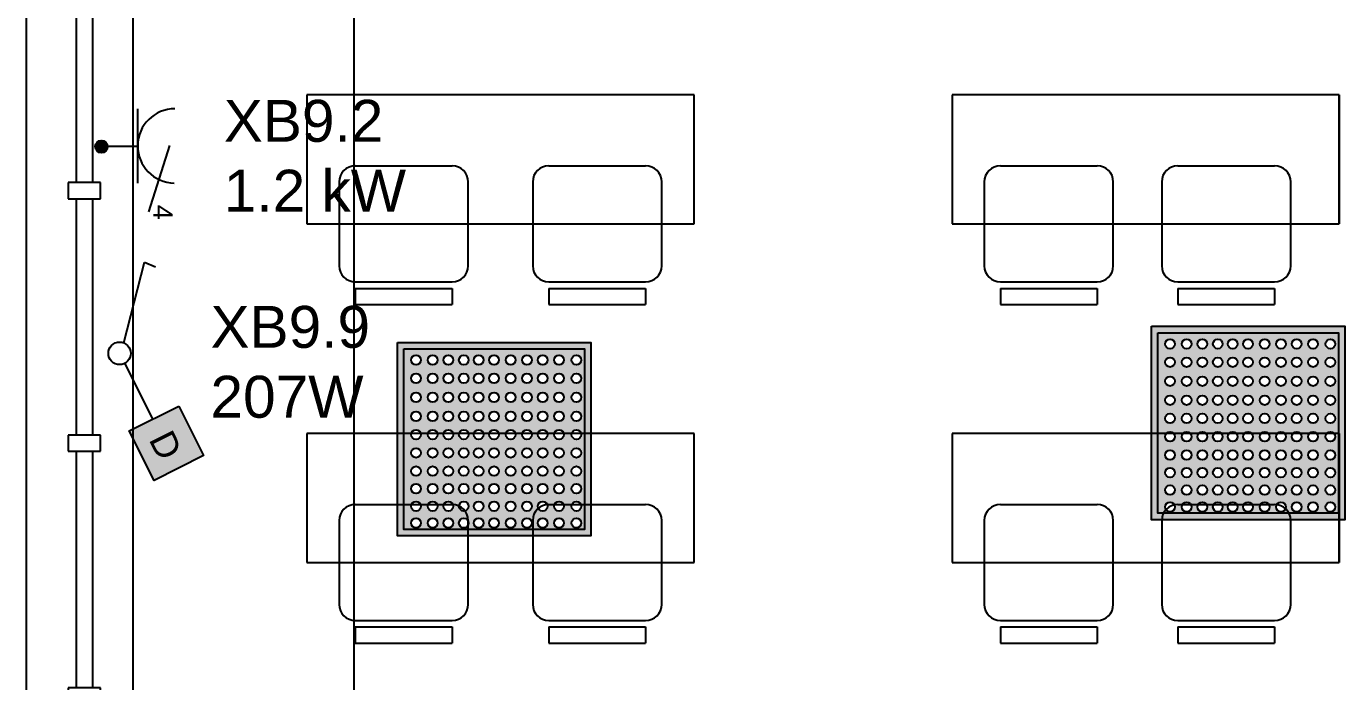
# Model space of a CAD drawing. Header units: metres. Extents: x -11 to 85, y -301 to 135.
# Drawn here: x 14.744 to 18.819, y -49.424 to -47.392 of the extents above; entities that cross this region are included whole.
import ezdxf

# ---------------------------------------------------------------- set-up
doc = ezdxf.new("R2010")
doc.units = ezdxf.units.M
doc.header["$LTSCALE"] = 0.036
doc.header["$PDMODE"] = 2
for name, color, linetype in [('arxitek borofos', 252, 'Continuous'), ('DIMBLK', 252, 'Continuous'), ('HLEK-SYMBOL', 3, 'Continuous'), ('HLEK_FL001_SYMBOLS', 230, 'Continuous'), ('Parathira', 252, 'Continuous')]:
    doc.layers.add(name, color=color, linetype=linetype)
doc.styles.add('COMU-N', font='arial.ttf')
doc.styles.get("Standard").update_dxf_attribs({"font": 'arial.ttf'})
doc.dimstyles.new('CADWDOT', dxfattribs={"dimscale": 0.1, "dimtxt": 1.8, "dimasz": 0.08, "dimexe": 2, "dimexo": 0, "dimgap": 0.09, "dimtad": 0, "dimrnd": 0.001, "dimzin": 0, "dimdsep": 46, "dimtxsty": 'Standard', "dimblk1": 'ARTDIM', "dimblk2": 'ARTDIM', "dimsah": 1, "dimcen": 0.09, "dimdle": 0.05, "dimse1": 1, "dimse2": 1, "dimadec": 0, "dimazin": 0, "dimtfac": 1, "dimtmove": 0, "dimatfit": 3, "dimldrblk": 'ARTDIM', "dimfxl": 2, "dimtvp": 0.9999, "dimtolj": 1, "dimtzin": 0, "dimarcsym": 0})

# ---------------------------------------------------------------- blocks, each defined once
blk = doc.blocks.new('A$C52D13D70')
at = {"layer": 'Parathira'}
for p, q in [((-0.33, 0.04), (-0.33, -2.44)), ((-0.3, 0.04), (-0.33, 0.04)), ((-0.1, 0), (-0.2, 0)), ((-0.2, 0), (-0.2, -0.05)), ((-0.1, -0.05), (-0.1, 0)), ((0, 0), (0, -2.4)), ((-0.2, -0.05), (-0.1, -0.05)), ((-0.175, -0.05), (-0.175, -0.7833)), ((-0.125, -0.05), (-0.125, -0.7833)), ((-0.1, -0.7833), (-0.2, -0.7833)), ((-0.2, -0.7833), (-0.2, -0.8333)), ((-0.1, -0.8333), (-0.1, -0.7833)), ((-0.2, -0.8333), (-0.1, -0.8333)), ((-0.175, -0.8333), (-0.175, -1.5667)), ((-0.125, -0.8333), (-0.125, -1.5667)), ((-0.1, -1.5667), (-0.2, -1.5667)), ((-0.2, -1.5667), (-0.2, -1.6167)), ((-0.1, -1.6167), (-0.1, -1.5667)), ((-0.2, -1.6167), (-0.1, -1.6167)), ((-0.175, -1.6167), (-0.175, -2.35)), ((-0.125, -1.6167), (-0.125, -2.35)), ((-0.1, -2.35), (-0.2, -2.35)), ((-0.2, -2.35), (-0.2, -2.4)), ((-0.1, -2.4), (-0.1, -2.35)), ((-0.2, -2.4), (-0.1, -2.4)), ((-0.33, -2.44), (-0.3, -2.44))]:
    blk.add_line(p, q, dxfattribs=at)
blk = doc.blocks.new('ARTDIM')
at = {"layer": 'DIMBLK'}
for p, q in [((0, -24.9975), (0, 24.9975)), ((-24.9975, 0), (24.9975, 0))]:
    blk.add_line(p, q, dxfattribs=at)
blk.add_circle((0, 0), 8.25, dxfattribs=at)
blk = doc.blocks.new('*D881')
at = {"layer": 'arxitek borofos', "color": 0, "lineweight": -2}
blk.add_line((15.7595, -43.501), (15.7595, -50.235), dxfattribs=at)
at = {"layer": 'Defpoints', "color": 0, "transparency": 16777216}
for p in [(18.6737, -43.493), (15.7595, -50.243), (18.6737, -50.243)]:
    blk.add_point(p, dxfattribs=at)
at = {"layer": 'arxitek borofos', "color": 0, "lineweight": -2, "xscale": 0.008, "yscale": 0.008, "zscale": 0.008}
for p, rotation in [((15.7595, -43.493), 90), ((15.7595, -50.243), 270)]:
    blk.add_blockref('ARTDIM', p, dxfattribs=dict(at, rotation=rotation))
at = {"layer": 'arxitek borofos', "color": 0, "insert": (15.5796, -46.868), "char_height": 0.18, "attachment_point": 5, "rotation": 90}
blk.add_mtext('\\A1;6.75', dxfattribs=at)
blk = doc.blocks.new('gJ6_a14')
at = {"linetype": 'Continuous'}
for p, q in [((-0.1176, 0.1119), (0.113, 0.1119)), ((0, 0.1119), (0, 0))]:
    blk.add_line(p, q, dxfattribs=at)
blk.add_arc((-0.0023, 0.2279), 0.1153, 180, 358.9566, dxfattribs=at)
blk = doc.blocks.new('*X1779')
at = {"color": 0}
for p, q in [((15.598, 2.587), (15.737, 2.727)), ((15.598, 2.622), (15.702, 2.727)), ((15.601, 2.607), (15.609, 2.616)), ((15.604, 2.646), (15.605, 2.647)), ((15.605, 2.559), (15.765, 2.719)), ((15.609, 2.652), (15.618, 2.66)), ((15.614, 2.621), (15.623, 2.63)), ((15.617, 2.536), (15.789, 2.707)), ((15.623, 2.665), (15.631, 2.674)), ((15.627, 2.634), (15.636, 2.643)), ((15.631, 2.603), (15.64, 2.612)), ((15.633, 2.516), (15.808, 2.691)), ((15.636, 2.678), (15.645, 2.687)), ((15.64, 2.647), (15.649, 2.656)), ((15.645, 2.616), (15.654, 2.625)), ((15.649, 2.691), (15.658, 2.7)), ((15.653, 2.501), (15.824, 2.672)), ((15.654, 2.66), (15.662, 2.669)), ((15.658, 2.63), (15.667, 2.638)), ((15.662, 2.705), (15.671, 2.714)), ((15.667, 2.674), (15.676, 2.683)), ((15.671, 2.643), (15.68, 2.652)), ((15.676, 2.718), (15.678, 2.721)), ((15.676, 2.489), (15.836, 2.648)), ((15.676, 2.612), (15.685, 2.621)), ((15.68, 2.687), (15.689, 2.696)), ((15.685, 2.656), (15.693, 2.665)), ((15.689, 2.625), (15.698, 2.634)), ((15.693, 2.7), (15.702, 2.709)), ((15.698, 2.669), (15.707, 2.678)), ((15.702, 2.638), (15.711, 2.647)), ((15.705, 2.482), (15.843, 2.62)), ((15.707, 2.714), (15.715, 2.722)), ((15.707, 2.607), (15.715, 2.616)), ((15.711, 2.683), (15.72, 2.691)), ((15.715, 2.652), (15.724, 2.66)), ((15.72, 2.727), (15.721, 2.728)), ((15.72, 2.621), (15.729, 2.63)), ((15.724, 2.696), (15.733, 2.705)), ((15.729, 2.665), (15.738, 2.674)), ((15.733, 2.634), (15.742, 2.643)), ((15.738, 2.709), (15.746, 2.718)), ((15.738, 2.603), (15.746, 2.612)), ((15.742, 2.678), (15.751, 2.687)), ((15.746, 2.647), (15.755, 2.656)), ((15.751, 2.722), (15.752, 2.724)), ((15.751, 2.616), (15.76, 2.625)), ((15.755, 2.691), (15.764, 2.7)), ((15.76, 2.66), (15.768, 2.669)), ((15.764, 2.63), (15.773, 2.638)), ((15.768, 2.705), (15.777, 2.714)), ((15.773, 2.674), (15.782, 2.683)), ((15.777, 2.643), (15.786, 2.652)), ((15.782, 2.612), (15.791, 2.621)), ((15.786, 2.687), (15.795, 2.696)), ((15.791, 2.656), (15.799, 2.665)), ((15.795, 2.625), (15.804, 2.634)), ((15.804, 2.669), (15.813, 2.678)), ((15.808, 2.638), (15.817, 2.647)), ((15.813, 2.607), (15.822, 2.616)), ((15.822, 2.652), (15.83, 2.66)), ((15.826, 2.621), (15.835, 2.63)), ((15.839, 2.634), (15.84, 2.635)), ((15.605, 2.577), (15.614, 2.585)), ((15.611, 2.547), (15.618, 2.554)), ((15.618, 2.59), (15.627, 2.599)), ((15.623, 2.559), (15.631, 2.568)), ((15.627, 2.528), (15.636, 2.537)), ((15.636, 2.572), (15.645, 2.581)), ((15.64, 2.541), (15.649, 2.55)), ((15.645, 2.51), (15.654, 2.519)), ((15.649, 2.585), (15.658, 2.594)), ((15.654, 2.554), (15.662, 2.563)), ((15.658, 2.523), (15.667, 2.532)), ((15.662, 2.599), (15.671, 2.607)), ((15.664, 2.494), (15.671, 2.501)), ((15.667, 2.568), (15.676, 2.577)), ((15.671, 2.537), (15.68, 2.546)), ((15.676, 2.506), (15.685, 2.515)), ((15.68, 2.581), (15.689, 2.59)), ((15.685, 2.55), (15.693, 2.559)), ((15.689, 2.519), (15.698, 2.528)), ((15.693, 2.594), (15.702, 2.603)), ((15.693, 2.488), (15.702, 2.497)), ((15.698, 2.563), (15.707, 2.572)), ((15.702, 2.532), (15.711, 2.541)), ((15.707, 2.501), (15.715, 2.51)), ((15.711, 2.577), (15.72, 2.585)), ((15.715, 2.546), (15.724, 2.554)), ((15.72, 2.515), (15.729, 2.523)), ((15.724, 2.59), (15.733, 2.599)), ((15.724, 2.484), (15.733, 2.493)), ((15.729, 2.559), (15.738, 2.568)), ((15.733, 2.528), (15.742, 2.537)), ((15.738, 2.497), (15.746, 2.506)), ((15.741, 2.482), (15.842, 2.584)), ((15.742, 2.572), (15.751, 2.581)), ((15.746, 2.541), (15.755, 2.55)), ((15.751, 2.51), (15.76, 2.519)), ((15.755, 2.585), (15.764, 2.594)), ((15.76, 2.554), (15.768, 2.563)), ((15.764, 2.523), (15.773, 2.532)), ((15.768, 2.599), (15.777, 2.607)), ((15.768, 2.493), (15.777, 2.501)), ((15.773, 2.568), (15.782, 2.577)), ((15.777, 2.537), (15.786, 2.546)), ((15.782, 2.506), (15.791, 2.515)), ((15.786, 2.581), (15.795, 2.59)), ((15.791, 2.55), (15.799, 2.559)), ((15.795, 2.519), (15.804, 2.528)), ((15.799, 2.594), (15.808, 2.603)), ((15.804, 2.563), (15.813, 2.572)), ((15.808, 2.532), (15.817, 2.541)), ((15.817, 2.577), (15.826, 2.585)), ((15.822, 2.546), (15.83, 2.554)), ((15.83, 2.59), (15.839, 2.599)), ((15.835, 2.559), (15.835, 2.56)), ((15.844, 2.603), (15.844, 2.603))]:
    blk.add_line(p, q, dxfattribs=at)
blk = doc.blocks.new('GJ6_A78')
at = {"layer": 'HLEK-SYMBOL', "color": 0, "linetype": 'Continuous'}
blk.add_circle((0, 0), 0.0989, dxfattribs=at)
at = {"layer": 'HLEK-SYMBOL', "color": 0, "xscale": 0.8, "yscale": 0.8, "zscale": 0.8}
blk.add_blockref('*X1779', (-12.576, -2.084), dxfattribs=at)
blk = doc.blocks.new('priza')
at = {"layer": 'HLEK_FL001_SYMBOLS', "xscale": 0.1951472641207488, "yscale": 0.1951472641207488, "zscale": 0.1951472641207488}
blk.add_blockref('GJ6_A78', (87.4, -100.4953), dxfattribs=at)
at = {"layer": 'HLEK_FL001_SYMBOLS', "rotation": 180}
blk.add_blockref('gJ6_a14', (87.4, -100.4952), dxfattribs=at)
blk = doc.blocks.new('priza tetrapli')
at = {"layer": 'HLEK_FL001_SYMBOLS', "ltscale": 5}
blk.add_line((444.1264, -18.901), (444.3314, -18.9664), dxfattribs=at)
at = {"layer": 'HLEK_FL001_SYMBOLS', "rotation": 180}
blk.add_blockref('priza', (531.5297, -119.6074), dxfattribs=at)
at = {"layer": 'HLEK_FL001_SYMBOLS', "ltscale": 5}
blk.add_text('4', height=0.06, dxfattribs=at).set_placement((444.3099, -18.9515))
blk = doc.blocks.new('gJ6_a1')
at = {"linetype": 'Continuous'}
for p, q in [((-0.2193, 0.2297), (-0.191, 0.2541)), ((-0.024, 0.0608), (-0.2193, 0.2297))]:
    blk.add_line(p, q, dxfattribs=at)
blk.add_circle((-0.0005, 0.0343), 0.0349, dxfattribs=at)
blk = doc.blocks.new('dimmer')
at = {"layer": 'HLEK_FL001_SYMBOLS'}
blk.add_hatch(color=11, dxfattribs=at).paths.add_polyline_path([(2263.7579, 1291.6993), (2263.5429, 1291.6993), (2263.5429, 1291.4844), (2263.7579, 1291.4844)])
blk.add_lwpolyline([(2263.5429, 1291.6993), (2263.7579, 1291.6993), (2263.7579, 1291.4844), (2263.5429, 1291.4844)], close=True, dxfattribs=at)
blk.add_text('D', height=0.1, dxfattribs=at).set_placement((2263.6057, 1291.5361))
blk = doc.blocks.new('dimmer1')
at = {"layer": 'HLEK_FL001_SYMBOLS'}
blk.add_line((2318.1609, 1255.9928), (2317.9681, 1255.9928), dxfattribs=at)
at = {"layer": 'HLEK_FL001_SYMBOLS', "xscale": 0.8000000000000114, "yscale": 0.8000000000000114, "zscale": 0.8000000000000114}
blk.add_blockref('dimmer', (507.3271, 222.7235), dxfattribs=at)
blk = doc.blocks.new('led 46W tetragono')
at = {"layer": 'HLEK_FL001_SYMBOLS'}
h = blk.add_hatch(color=256, dxfattribs=at)
h.dxf.hatch_style = 1
h.paths.add_polyline_path([(104.7283, -8.1225), (104.7283, -8.7225), (105.3283, -8.7225), (105.3283, -8.1225)])
h.paths.add_polyline_path([(105.3083, -8.1425), (105.3083, -8.7025), (104.7483, -8.7025), (104.7483, -8.1425)], flags=16)
h.paths.add_polyline_path([(104.9493, -8.1771, -1), (104.9193, -8.1771, -1)], flags=0)
h.paths.add_polyline_path([(104.9954, -8.1771, -1), (104.9654, -8.1771, -1)], flags=0)
h.paths.add_polyline_path([(104.9014, -8.1771, -1), (104.8714, -8.1771, -1)], flags=0)
h.paths.add_polyline_path([(105.0432, -8.1771, -1), (105.0133, -8.1771, -1)], flags=0)
h.paths.add_polyline_path([(104.9493, -8.2338, -1), (104.9193, -8.2338, -1)], flags=0)
h.paths.add_polyline_path([(104.9954, -8.2338, -1), (104.9654, -8.2338, -1)], flags=0)
h.paths.add_polyline_path([(104.9014, -8.2338, -1), (104.8714, -8.2338, -1)], flags=0)
h.paths.add_polyline_path([(104.8526, -8.1771, -1), (104.8227, -8.1771, -1)], flags=0)
h.paths.add_polyline_path([(105.0432, -8.2338, -1), (105.0133, -8.2338, -1)], flags=0)
h.paths.add_polyline_path([(105.0946, -8.1771, -1), (105.0647, -8.1771, -1)], flags=0)
h.paths.add_polyline_path([(104.8526, -8.2338, -1), (104.8227, -8.2338, -1)], flags=0)
h.paths.add_polyline_path([(105.0946, -8.2338, -1), (105.0647, -8.2338, -1)], flags=0)
h.paths.add_polyline_path([(104.9493, -8.2927, -1), (104.9193, -8.2927, -1)], flags=0)
h.paths.add_polyline_path([(104.9954, -8.2927, -1), (104.9654, -8.2927, -1)], flags=0)
h.paths.add_polyline_path([(104.8012, -8.1771, -1), (104.7713, -8.1771, -1)], flags=0)
h.paths.add_polyline_path([(104.9014, -8.2927, -1), (104.8714, -8.2927, -1)], flags=0)
h.paths.add_polyline_path([(105.0432, -8.2927, -1), (105.0133, -8.2927, -1)], flags=0)
h.paths.add_polyline_path([(105.1452, -8.1771, -1), (105.1152, -8.1771, -1)], flags=0)
h.paths.add_polyline_path([(104.8012, -8.2338, -1), (104.7713, -8.2338, -1)], flags=0)
h.paths.add_polyline_path([(104.8526, -8.2927, -1), (104.8227, -8.2927, -1)], flags=0)
h.paths.add_polyline_path([(105.1452, -8.2338, -1), (105.1152, -8.2338, -1)], flags=0)
h.paths.add_polyline_path([(105.0946, -8.2927, -1), (105.0647, -8.2927, -1)], flags=0)
h.paths.add_polyline_path([(104.9493, -8.3517, -1), (104.9193, -8.3517, -1)], flags=0)
h.paths.add_polyline_path([(104.9954, -8.3517, -1), (104.9654, -8.3517, -1)], flags=0)
h.paths.add_polyline_path([(105.1939, -8.1771, -1), (105.164, -8.1771, -1)], flags=0)
h.paths.add_polyline_path([(104.9014, -8.3517, -1), (104.8714, -8.3517, -1)], flags=0)
h.paths.add_polyline_path([(105.0432, -8.3517, -1), (105.0133, -8.3517, -1)], flags=0)
h.paths.add_polyline_path([(104.8012, -8.2927, -1), (104.7713, -8.2927, -1)], flags=0)
h.paths.add_polyline_path([(105.1452, -8.2927, -1), (105.1152, -8.2927, -1)], flags=0)
h.paths.add_polyline_path([(105.1939, -8.2338, -1), (105.164, -8.2338, -1)], flags=0)
h.paths.add_polyline_path([(104.8526, -8.3517, -1), (104.8227, -8.3517, -1)], flags=0)
h.paths.add_polyline_path([(105.0946, -8.3517, -1), (105.0647, -8.3517, -1)], flags=0)
h.paths.add_polyline_path([(105.1939, -8.2927, -1), (105.164, -8.2927, -1)], flags=0)
h.paths.add_polyline_path([(105.2445, -8.1771, -1), (105.2145, -8.1771, -1)], flags=0)
h.paths.add_polyline_path([(104.8012, -8.3517, -1), (104.7713, -8.3517, -1)], flags=0)
h.paths.add_polyline_path([(104.9493, -8.4083, -1), (104.9193, -8.4083, -1)], flags=0)
h.paths.add_polyline_path([(104.9954, -8.4083, -1), (104.9654, -8.4083, -1)], flags=0)
h.paths.add_polyline_path([(105.1452, -8.3517, -1), (105.1152, -8.3517, -1)], flags=0)
h.paths.add_polyline_path([(104.9014, -8.4083, -1), (104.8714, -8.4083, -1)], flags=0)
h.paths.add_polyline_path([(105.0432, -8.4083, -1), (105.0133, -8.4083, -1)], flags=0)
h.paths.add_polyline_path([(105.2445, -8.2338, -1), (105.2145, -8.2338, -1)], flags=0)
h.paths.add_polyline_path([(104.8526, -8.4083, -1), (104.8227, -8.4083, -1)], flags=0)
h.paths.add_polyline_path([(105.0946, -8.4083, -1), (105.0647, -8.4083, -1)], flags=0)
h.paths.add_polyline_path([(105.1939, -8.3517, -1), (105.164, -8.3517, -1)], flags=0)
h.paths.add_polyline_path([(105.2445, -8.2927, -1), (105.2145, -8.2927, -1)], flags=0)
h.paths.add_polyline_path([(104.8012, -8.4083, -1), (104.7713, -8.4083, -1)], flags=0)
h.paths.add_polyline_path([(105.1452, -8.4083, -1), (105.1152, -8.4083, -1)], flags=0)
h.paths.add_polyline_path([(105.2985, -8.1771, -1), (105.2686, -8.1771, -1)], flags=0)
h.paths.add_polyline_path([(104.9493, -8.465, -1), (104.9193, -8.465, -1)], flags=0)
h.paths.add_polyline_path([(104.9954, -8.465, -1), (104.9654, -8.465, -1)], flags=0)
h.paths.add_polyline_path([(104.9014, -8.465, -1), (104.8714, -8.465, -1)], flags=0)
h.paths.add_polyline_path([(105.0432, -8.465, -1), (105.0133, -8.465, -1)], flags=0)
h.paths.add_polyline_path([(105.2985, -8.2338, -1), (105.2686, -8.2338, -1)], flags=0)
h.paths.add_polyline_path([(105.2445, -8.3517, -1), (105.2145, -8.3517, -1)], flags=0)
h.paths.add_polyline_path([(104.8526, -8.465, -1), (104.8227, -8.465, -1)], flags=0)
h.paths.add_polyline_path([(105.1939, -8.4083, -1), (105.164, -8.4083, -1)], flags=0)
h.paths.add_polyline_path([(105.0946, -8.465, -1), (105.0647, -8.465, -1)], flags=0)
h.paths.add_polyline_path([(105.2985, -8.2927, -1), (105.2686, -8.2927, -1)], flags=0)
h.paths.add_polyline_path([(104.8012, -8.465, -1), (104.7713, -8.465, -1)], flags=0)
h.paths.add_polyline_path([(105.1452, -8.465, -1), (105.1152, -8.465, -1)], flags=0)
h.paths.add_polyline_path([(105.2445, -8.4083, -1), (105.2145, -8.4083, -1)], flags=0)
h.paths.add_polyline_path([(104.9493, -8.5217, -1), (104.9193, -8.5217, -1)], flags=0)
h.paths.add_polyline_path([(104.9954, -8.5217, -1), (104.9654, -8.5217, -1)], flags=0)
h.paths.add_polyline_path([(105.2985, -8.3517, -1), (105.2686, -8.3517, -1)], flags=0)
h.paths.add_polyline_path([(104.9014, -8.5217, -1), (104.8714, -8.5217, -1)], flags=0)
h.paths.add_polyline_path([(105.0432, -8.5217, -1), (105.0133, -8.5217, -1)], flags=0)
h.paths.add_polyline_path([(105.1939, -8.465, -1), (105.164, -8.465, -1)], flags=0)
h.paths.add_polyline_path([(104.8526, -8.5217, -1), (104.8227, -8.5217, -1)], flags=0)
h.paths.add_polyline_path([(105.0946, -8.5217, -1), (105.0647, -8.5217, -1)], flags=0)
h.paths.add_polyline_path([(104.8012, -8.5217, -1), (104.7713, -8.5217, -1)], flags=0)
h.paths.add_polyline_path([(105.1452, -8.5217, -1), (105.1152, -8.5217, -1)], flags=0)
h.paths.add_polyline_path([(105.2985, -8.4083, -1), (105.2686, -8.4083, -1)], flags=0)
h.paths.add_polyline_path([(105.2445, -8.465, -1), (105.2145, -8.465, -1)], flags=0)
h.paths.add_polyline_path([(104.9493, -8.5761, -1), (104.9193, -8.5761, -1)], flags=0)
h.paths.add_polyline_path([(104.9954, -8.5761, -1), (104.9654, -8.5761, -1)], flags=0)
h.paths.add_polyline_path([(105.1939, -8.5217, -1), (105.164, -8.5217, -1)], flags=0)
h.paths.add_polyline_path([(104.9014, -8.5761, -1), (104.8714, -8.5761, -1)], flags=0)
h.paths.add_polyline_path([(105.0432, -8.5761, -1), (105.0133, -8.5761, -1)], flags=0)
h.paths.add_polyline_path([(104.8526, -8.5761, -1), (104.8227, -8.5761, -1)], flags=0)
h.paths.add_polyline_path([(105.0946, -8.5761, -1), (105.0647, -8.5761, -1)], flags=0)
h.paths.add_polyline_path([(105.2985, -8.465, -1), (105.2686, -8.465, -1)], flags=0)
h.paths.add_polyline_path([(104.8012, -8.5761, -1), (104.7713, -8.5761, -1)], flags=0)
h.paths.add_polyline_path([(105.2445, -8.5217, -1), (105.2145, -8.5217, -1)], flags=0)
h.paths.add_polyline_path([(105.1452, -8.5761, -1), (105.1152, -8.5761, -1)], flags=0)
h.paths.add_polyline_path([(105.1939, -8.5761, -1), (105.164, -8.5761, -1)], flags=0)
h.paths.add_polyline_path([(104.9493, -8.6305, -1), (104.9193, -8.6305, -1)], flags=0)
h.paths.add_polyline_path([(104.9954, -8.6305, -1), (104.9654, -8.6305, -1)], flags=0)
h.paths.add_polyline_path([(104.9014, -8.6305, -1), (104.8714, -8.6305, -1)], flags=0)
h.paths.add_polyline_path([(105.0432, -8.6305, -1), (105.0133, -8.6305, -1)], flags=0)
h.paths.add_polyline_path([(105.2985, -8.5217, -1), (105.2686, -8.5217, -1)], flags=0)
h.paths.add_polyline_path([(104.8526, -8.6305, -1), (104.8227, -8.6305, -1)], flags=0)
h.paths.add_polyline_path([(105.0946, -8.6305, -1), (105.0647, -8.6305, -1)], flags=0)
h.paths.add_polyline_path([(105.2445, -8.5761, -1), (105.2145, -8.5761, -1)], flags=0)
h.paths.add_polyline_path([(104.8012, -8.6305, -1), (104.7713, -8.6305, -1)], flags=0)
h.paths.add_polyline_path([(105.1452, -8.6305, -1), (105.1152, -8.6305, -1)], flags=0)
h.paths.add_polyline_path([(105.1939, -8.6305, -1), (105.164, -8.6305, -1)], flags=0)
h.paths.add_polyline_path([(104.9493, -8.6826, -1), (104.9193, -8.6826, -1)], flags=0)
h.paths.add_polyline_path([(104.9954, -8.6826, -1), (104.9654, -8.6826, -1)], flags=0)
h.paths.add_polyline_path([(105.2985, -8.5761, -1), (105.2686, -8.5761, -1)], flags=0)
h.paths.add_polyline_path([(104.9014, -8.6826, -1), (104.8714, -8.6826, -1)], flags=0)
h.paths.add_polyline_path([(105.0432, -8.6826, -1), (105.0133, -8.6826, -1)], flags=0)
h.paths.add_polyline_path([(104.8526, -8.6826, -1), (104.8227, -8.6826, -1)], flags=0)
h.paths.add_polyline_path([(105.0946, -8.6826, -1), (105.0647, -8.6826, -1)], flags=0)
h.paths.add_polyline_path([(105.2445, -8.6305, -1), (105.2145, -8.6305, -1)], flags=0)
h.paths.add_polyline_path([(104.8012, -8.6826, -1), (104.7713, -8.6826, -1)], flags=0)
h.paths.add_polyline_path([(105.1452, -8.6826, -1), (105.1152, -8.6826, -1)], flags=0)
h.paths.add_polyline_path([(105.1939, -8.6826, -1), (105.164, -8.6826, -1)], flags=0)
h.paths.add_polyline_path([(105.2985, -8.6305, -1), (105.2686, -8.6305, -1)], flags=0)
h.paths.add_polyline_path([(105.2445, -8.6826, -1), (105.2145, -8.6826, -1)], flags=0)
h.paths.add_polyline_path([(105.2985, -8.6826, -1), (105.2686, -8.6826, -1)], flags=0)
h = blk.add_hatch(color=181, dxfattribs=at)
h.dxf.hatch_style = 1
h.paths.add_polyline_path([(104.7483, -8.1425), (104.7483, -8.7025), (105.3083, -8.7025), (105.3083, -8.1425)])
h.paths.add_polyline_path([(104.9954, -8.3517, -1), (104.9654, -8.3517, -1)], flags=16)
h.paths.add_polyline_path([(105.0432, -8.3517, -1), (105.0133, -8.3517, -1)], flags=16)
h.paths.add_polyline_path([(104.9654, -8.2927, -1), (104.9954, -8.2927, -1)], flags=16)
h.paths.add_polyline_path([(105.0133, -8.2927, -1), (105.0432, -8.2927, -1)], flags=16)
h.paths.add_polyline_path([(104.9493, -8.3517, -1), (104.9193, -8.3517, -1)], flags=16)
h.paths.add_polyline_path([(104.9193, -8.2927, -1), (104.9493, -8.2927, -1)], flags=16)
h.paths.add_polyline_path([(105.0946, -8.3517, -1), (105.0647, -8.3517, -1)], flags=16)
h.paths.add_polyline_path([(105.0647, -8.2927, -1), (105.0946, -8.2927, -1)], flags=16)
h.paths.add_polyline_path([(104.9954, -8.4083, -1), (104.9654, -8.4083, -1)], flags=16)
h.paths.add_polyline_path([(105.0432, -8.4083, -1), (105.0133, -8.4083, -1)], flags=16)
h.paths.add_polyline_path([(104.9654, -8.2338, -1), (104.9954, -8.2338, -1)], flags=16)
h.paths.add_polyline_path([(105.0133, -8.2338, -1), (105.0432, -8.2338, -1)], flags=16)
h.paths.add_polyline_path([(104.9493, -8.4083, -1), (104.9193, -8.4083, -1)], flags=16)
h.paths.add_polyline_path([(105.0946, -8.4083, -1), (105.0647, -8.4083, -1)], flags=16)
h.paths.add_polyline_path([(104.9193, -8.2338, -1), (104.9493, -8.2338, -1)], flags=16)
h.paths.add_polyline_path([(105.0647, -8.2338, -1), (105.0946, -8.2338, -1)], flags=16)
h.paths.add_polyline_path([(104.9014, -8.3517, -1), (104.8714, -8.3517, -1)], flags=16)
h.paths.add_polyline_path([(104.8714, -8.2927, -1), (104.9014, -8.2927, -1)], flags=16)
h.paths.add_polyline_path([(105.1452, -8.3517, -1), (105.1152, -8.3517, -1)], flags=16)
h.paths.add_polyline_path([(105.1152, -8.2927, -1), (105.1452, -8.2927, -1)], flags=16)
h.paths.add_polyline_path([(104.9954, -8.465, -1), (104.9654, -8.465, -1)], flags=16)
h.paths.add_polyline_path([(105.0432, -8.465, -1), (105.0133, -8.465, -1)], flags=16)
h.paths.add_polyline_path([(104.9014, -8.4083, -1), (104.8714, -8.4083, -1)], flags=16)
h.paths.add_polyline_path([(104.8714, -8.2338, -1), (104.9014, -8.2338, -1)], flags=16)
h.paths.add_polyline_path([(104.9654, -8.1771, -1), (104.9954, -8.1771, -1)], flags=16)
h.paths.add_polyline_path([(105.0133, -8.1771, -1), (105.0432, -8.1771, -1)], flags=16)
h.paths.add_polyline_path([(105.1452, -8.4083, -1), (105.1152, -8.4083, -1)], flags=16)
h.paths.add_polyline_path([(104.9493, -8.465, -1), (104.9193, -8.465, -1)], flags=16)
h.paths.add_polyline_path([(105.1152, -8.2338, -1), (105.1452, -8.2338, -1)], flags=16)
h.paths.add_polyline_path([(105.0946, -8.465, -1), (105.0647, -8.465, -1)], flags=16)
h.paths.add_polyline_path([(104.9193, -8.1771, -1), (104.9493, -8.1771, -1)], flags=16)
h.paths.add_polyline_path([(105.0647, -8.1771, -1), (105.0946, -8.1771, -1)], flags=16)
h.paths.add_polyline_path([(104.8526, -8.3517, -1), (104.8227, -8.3517, -1)], flags=16)
h.paths.add_polyline_path([(104.8227, -8.2927, -1), (104.8526, -8.2927, -1)], flags=16)
h.paths.add_polyline_path([(105.1939, -8.3517, -1), (105.164, -8.3517, -1)], flags=16)
h.paths.add_polyline_path([(105.164, -8.2927, -1), (105.1939, -8.2927, -1)], flags=16)
h.paths.add_polyline_path([(104.9014, -8.465, -1), (104.8714, -8.465, -1)], flags=16)
h.paths.add_polyline_path([(104.8526, -8.4083, -1), (104.8227, -8.4083, -1)], flags=16)
h.paths.add_polyline_path([(105.1452, -8.465, -1), (105.1152, -8.465, -1)], flags=16)
h.paths.add_polyline_path([(104.8714, -8.1771, -1), (104.9014, -8.1771, -1)], flags=16)
h.paths.add_polyline_path([(104.8227, -8.2338, -1), (104.8526, -8.2338, -1)], flags=16)
h.paths.add_polyline_path([(105.1939, -8.4083, -1), (105.164, -8.4083, -1)], flags=16)
h.paths.add_polyline_path([(105.1152, -8.1771, -1), (105.1452, -8.1771, -1)], flags=16)
h.paths.add_polyline_path([(104.9954, -8.5217, -1), (104.9654, -8.5217, -1)], flags=16)
h.paths.add_polyline_path([(105.0432, -8.5217, -1), (105.0133, -8.5217, -1)], flags=16)
h.paths.add_polyline_path([(105.164, -8.2338, -1), (105.1939, -8.2338, -1)], flags=16)
h.paths.add_polyline_path([(104.9493, -8.5217, -1), (104.9193, -8.5217, -1)], flags=16)
h.paths.add_polyline_path([(105.0946, -8.5217, -1), (105.0647, -8.5217, -1)], flags=16)
h.paths.add_polyline_path([(104.8526, -8.465, -1), (104.8227, -8.465, -1)], flags=16)
h.paths.add_polyline_path([(104.8012, -8.3517, -1), (104.7713, -8.3517, -1)], flags=16)
h.paths.add_polyline_path([(104.7713, -8.2927, -1), (104.8012, -8.2927, -1)], flags=16)
h.paths.add_polyline_path([(104.8227, -8.1771, -1), (104.8526, -8.1771, -1)], flags=16)
h.paths.add_polyline_path([(105.1939, -8.465, -1), (105.164, -8.465, -1)], flags=16)
h.paths.add_polyline_path([(105.2445, -8.3517, -1), (105.2145, -8.3517, -1)], flags=16)
h.paths.add_polyline_path([(104.9014, -8.5217, -1), (104.8714, -8.5217, -1)], flags=16)
h.paths.add_polyline_path([(105.2145, -8.2927, -1), (105.2445, -8.2927, -1)], flags=16)
h.paths.add_polyline_path([(105.164, -8.1771, -1), (105.1939, -8.1771, -1)], flags=16)
h.paths.add_polyline_path([(104.8012, -8.4083, -1), (104.7713, -8.4083, -1)], flags=16)
h.paths.add_polyline_path([(105.1452, -8.5217, -1), (105.1152, -8.5217, -1)], flags=16)
h.paths.add_polyline_path([(104.7713, -8.2338, -1), (104.8012, -8.2338, -1)], flags=16)
h.paths.add_polyline_path([(105.2445, -8.4083, -1), (105.2145, -8.4083, -1)], flags=16)
h.paths.add_polyline_path([(105.2145, -8.2338, -1), (105.2445, -8.2338, -1)], flags=16)
h.paths.add_polyline_path([(104.9954, -8.5761, -1), (104.9654, -8.5761, -1)], flags=16)
h.paths.add_polyline_path([(105.0432, -8.5761, -1), (105.0133, -8.5761, -1)], flags=16)
h.paths.add_polyline_path([(104.8526, -8.5217, -1), (104.8227, -8.5217, -1)], flags=16)
h.paths.add_polyline_path([(104.8012, -8.465, -1), (104.7713, -8.465, -1)], flags=16)
h.paths.add_polyline_path([(104.9493, -8.5761, -1), (104.9193, -8.5761, -1)], flags=16)
h.paths.add_polyline_path([(105.0946, -8.5761, -1), (105.0647, -8.5761, -1)], flags=16)
h.paths.add_polyline_path([(105.1939, -8.5217, -1), (105.164, -8.5217, -1)], flags=16)
h.paths.add_polyline_path([(104.7713, -8.1771, -1), (104.8012, -8.1771, -1)], flags=16)
h.paths.add_polyline_path([(105.2445, -8.465, -1), (105.2145, -8.465, -1)], flags=16)
h.paths.add_polyline_path([(105.2145, -8.1771, -1), (105.2445, -8.1771, -1)], flags=16)
h.paths.add_polyline_path([(104.9014, -8.5761, -1), (104.8714, -8.5761, -1)], flags=16)
h.paths.add_polyline_path([(105.1452, -8.5761, -1), (105.1152, -8.5761, -1)], flags=16)
h.paths.add_polyline_path([(105.2985, -8.3517, -1), (105.2686, -8.3517, -1)], flags=16)
h.paths.add_polyline_path([(105.2686, -8.2927, -1), (105.2985, -8.2927, -1)], flags=16)
h.paths.add_polyline_path([(105.2985, -8.4083, -1), (105.2686, -8.4083, -1)], flags=16)
h.paths.add_polyline_path([(104.8012, -8.5217, -1), (104.7713, -8.5217, -1)], flags=16)
h.paths.add_polyline_path([(105.2686, -8.2338, -1), (105.2985, -8.2338, -1)], flags=16)
h.paths.add_polyline_path([(105.2445, -8.5217, -1), (105.2145, -8.5217, -1)], flags=16)
h.paths.add_polyline_path([(104.8526, -8.5761, -1), (104.8227, -8.5761, -1)], flags=16)
h.paths.add_polyline_path([(104.9954, -8.6305, -1), (104.9654, -8.6305, -1)], flags=16)
h.paths.add_polyline_path([(105.1939, -8.5761, -1), (105.164, -8.5761, -1)], flags=16)
h.paths.add_polyline_path([(105.0432, -8.6305, -1), (105.0133, -8.6305, -1)], flags=16)
h.paths.add_polyline_path([(104.9493, -8.6305, -1), (104.9193, -8.6305, -1)], flags=16)
h.paths.add_polyline_path([(105.2985, -8.465, -1), (105.2686, -8.465, -1)], flags=16)
h.paths.add_polyline_path([(105.0946, -8.6305, -1), (105.0647, -8.6305, -1)], flags=16)
h.paths.add_polyline_path([(105.2686, -8.1771, -1), (105.2985, -8.1771, -1)], flags=16)
h.paths.add_polyline_path([(104.9014, -8.6305, -1), (104.8714, -8.6305, -1)], flags=16)
h.paths.add_polyline_path([(105.1452, -8.6305, -1), (105.1152, -8.6305, -1)], flags=16)
h.paths.add_polyline_path([(104.8012, -8.5761, -1), (104.7713, -8.5761, -1)], flags=16)
h.paths.add_polyline_path([(105.2445, -8.5761, -1), (105.2145, -8.5761, -1)], flags=16)
h.paths.add_polyline_path([(105.2985, -8.5217, -1), (105.2686, -8.5217, -1)], flags=16)
h.paths.add_polyline_path([(104.8526, -8.6305, -1), (104.8227, -8.6305, -1)], flags=16)
h.paths.add_polyline_path([(105.1939, -8.6305, -1), (105.164, -8.6305, -1)], flags=16)
h.paths.add_polyline_path([(104.9954, -8.6826, -1), (104.9654, -8.6826, -1)], flags=16)
h.paths.add_polyline_path([(105.0432, -8.6826, -1), (105.0133, -8.6826, -1)], flags=16)
h.paths.add_polyline_path([(104.9493, -8.6826, -1), (104.9193, -8.6826, -1)], flags=16)
h.paths.add_polyline_path([(105.0946, -8.6826, -1), (105.0647, -8.6826, -1)], flags=16)
h.paths.add_polyline_path([(104.8012, -8.6305, -1), (104.7713, -8.6305, -1)], flags=16)
h.paths.add_polyline_path([(104.9014, -8.6826, -1), (104.8714, -8.6826, -1)], flags=16)
h.paths.add_polyline_path([(105.2985, -8.5761, -1), (105.2686, -8.5761, -1)], flags=16)
h.paths.add_polyline_path([(105.1452, -8.6826, -1), (105.1152, -8.6826, -1)], flags=16)
h.paths.add_polyline_path([(105.2445, -8.6305, -1), (105.2145, -8.6305, -1)], flags=16)
h.paths.add_polyline_path([(104.8526, -8.6826, -1), (104.8227, -8.6826, -1)], flags=16)
h.paths.add_polyline_path([(105.1939, -8.6826, -1), (105.164, -8.6826, -1)], flags=16)
h.paths.add_polyline_path([(105.2985, -8.6305, -1), (105.2686, -8.6305, -1)], flags=16)
h.paths.add_polyline_path([(104.8012, -8.6826, -1), (104.7713, -8.6826, -1)], flags=16)
h.paths.add_polyline_path([(105.2445, -8.6826, -1), (105.2145, -8.6826, -1)], flags=16)
h.paths.add_polyline_path([(105.2985, -8.6826, -1), (105.2686, -8.6826, -1)], flags=16)
for points in [[(104.7283, -8.1225), (105.3283, -8.1225), (105.3283, -8.7225), (104.7283, -8.7225)], [(104.7483, -8.1425), (105.3083, -8.1425), (105.3083, -8.7025), (104.7483, -8.7025)]]:
    blk.add_lwpolyline(points, close=True, dxfattribs=at)
for centre in [(104.7862, -8.1771), (104.8377, -8.1771), (104.8864, -8.1771), (104.9343, -8.1771), (104.9804, -8.1771), (105.0282, -8.1771), (105.0797, -8.1771), (105.1302, -8.1771), (105.1789, -8.1771), (105.2295, -8.1771), (105.2835, -8.1771), (104.7862, -8.2338), (104.8377, -8.2338), (104.8864, -8.2338), (104.9343, -8.2338), (104.9804, -8.2338), (105.0282, -8.2338), (105.0797, -8.2338), (105.1302, -8.2338), (105.1789, -8.2338), (105.2295, -8.2338), (105.2835, -8.2338), (104.7862, -8.2927), (104.8377, -8.2927), (104.8864, -8.2927), (104.9343, -8.2927), (104.9804, -8.2927), (105.0282, -8.2927), (105.0797, -8.2927), (105.1302, -8.2927), (105.1789, -8.2927), (105.2295, -8.2927), (105.2835, -8.2927), (104.7862, -8.3517), (104.8377, -8.3517), (104.8864, -8.3517), (104.9343, -8.3517), (104.9804, -8.3517), (105.0282, -8.3517), (105.0797, -8.3517), (105.1302, -8.3517), (105.1789, -8.3517), (105.2295, -8.3517), (105.2835, -8.3517), (104.7862, -8.4083), (104.8377, -8.4083), (104.8864, -8.4083), (104.9343, -8.4083), (104.9804, -8.4083), (105.0282, -8.4083), (105.0797, -8.4083), (105.1302, -8.4083), (105.1789, -8.4083), (105.2295, -8.4083), (105.2835, -8.4083), (104.7862, -8.465), (104.8377, -8.465), (104.8864, -8.465), (104.9343, -8.465), (104.9804, -8.465), (105.0282, -8.465), (105.0797, -8.465), (105.1302, -8.465), (105.1789, -8.465), (105.2295, -8.465), (105.2835, -8.465), (104.7862, -8.5217), (104.8377, -8.5217), (104.8864, -8.5217), (104.9343, -8.5217), (104.9804, -8.5217), (105.0282, -8.5217), (105.0797, -8.5217), (105.1302, -8.5217), (105.1789, -8.5217), (105.2295, -8.5217), (105.2835, -8.5217), (104.7862, -8.5761), (104.8377, -8.5761), (104.8864, -8.5761), (104.9343, -8.5761), (104.9804, -8.5761), (105.0282, -8.5761), (105.0797, -8.5761), (105.1302, -8.5761), (105.1789, -8.5761), (105.2295, -8.5761), (105.2835, -8.5761), (104.7862, -8.6305), (104.8377, -8.6305), (104.8864, -8.6305), (104.9343, -8.6305), (104.9804, -8.6305), (105.0282, -8.6305), (105.0797, -8.6305), (105.1302, -8.6305), (105.1789, -8.6305), (105.2295, -8.6305), (105.2835, -8.6305), (104.7862, -8.6826), (104.8377, -8.6826), (104.8864, -8.6826), (104.9343, -8.6826), (104.9804, -8.6826), (105.0282, -8.6826), (105.0797, -8.6826), (105.1302, -8.6826), (105.1789, -8.6826), (105.2295, -8.6826), (105.2835, -8.6826)]:
    blk.add_circle(centre, 0.015, dxfattribs=at)

msp = doc.modelspace()

# ---------------------------------------------------------------- linework, layer by layer
at = {"layer": 'arxitek borofos'}
for p, q in [((16.8138, -47.6044), (15.6138, -47.6044)), ((15.6138, -47.6044), (15.6138, -48.0044)), ((16.8138, -48.0044), (16.8138, -47.6044)), ((18.8138, -47.6044), (17.6138, -47.6044)), ((17.6138, -47.6044), (17.6138, -48.0044)), ((18.8138, -47.6044), (18.8138, -48.0044)), ((18.8138, -48.0044), (18.8138, -47.6044)), ((15.7638, -47.8244), (16.0638, -47.8244)), ((16.3638, -47.8244), (16.6638, -47.8244)), ((17.7638, -47.8244), (18.0638, -47.8244)), ((18.3138, -47.8244), (18.6138, -47.8244)), ((15.7138, -47.8744), (15.7138, -48.1344)), ((16.1138, -48.1344), (16.1138, -47.8744)), ((16.3138, -47.8744), (16.3138, -48.1344)), ((16.7138, -48.1344), (16.7138, -47.8744)), ((17.7138, -47.8744), (17.7138, -48.1344)), ((18.1138, -48.1344), (18.1138, -47.8744)), ((18.2638, -47.8744), (18.2638, -48.1344)), ((18.6638, -48.1344), (18.6638, -47.8744)), ((15.6138, -48.0044), (16.8138, -48.0044)), ((17.6138, -48.0044), (18.8138, -48.0044)), ((15.7638, -48.1844), (16.0638, -48.1844)), ((15.7638, -48.2044), (16.0638, -48.2044)), ((15.7638, -48.2044), (15.7638, -48.2544)), ((16.0638, -48.2044), (16.0638, -48.2544)), ((16.3638, -48.1844), (16.6638, -48.1844)), ((16.3638, -48.2044), (16.6638, -48.2044)), ((16.3638, -48.2044), (16.3638, -48.2544)), ((16.6638, -48.2044), (16.6638, -48.2544)), ((17.7638, -48.1844), (18.0638, -48.1844)), ((17.7638, -48.2044), (18.0638, -48.2044)), ((17.7638, -48.2044), (17.7638, -48.2544)), ((18.0638, -48.2044), (18.0638, -48.2544)), ((18.3138, -48.1844), (18.6138, -48.1844)), ((18.3138, -48.2044), (18.6138, -48.2044)), ((18.3138, -48.2044), (18.3138, -48.2544)), ((18.6138, -48.2044), (18.6138, -48.2544)), ((15.7638, -48.2544), (16.0638, -48.2544)), ((16.3638, -48.2544), (16.6638, -48.2544)), ((17.7638, -48.2544), (18.0638, -48.2544)), ((18.3138, -48.2544), (18.6138, -48.2544)), ((16.8138, -48.6544), (15.6138, -48.6544)), ((15.6138, -48.6544), (15.6138, -49.0544)), ((16.8138, -49.0544), (16.8138, -48.6544)), ((18.8138, -48.6544), (17.6138, -48.6544)), ((17.6138, -48.6544), (17.6138, -49.0544)), ((18.8138, -48.6544), (18.8138, -49.0544)), ((18.8138, -49.0544), (18.8138, -48.6544)), ((15.7638, -48.8744), (16.0638, -48.8744)), ((16.3638, -48.8744), (16.6638, -48.8744)), ((17.7638, -48.8744), (18.0638, -48.8744)), ((18.3138, -48.8744), (18.6138, -48.8744)), ((15.7138, -48.9244), (15.7138, -49.1844)), ((16.1138, -49.1844), (16.1138, -48.9244)), ((16.3138, -48.9244), (16.3138, -49.1844)), ((16.7138, -49.1844), (16.7138, -48.9244)), ((17.7138, -48.9244), (17.7138, -49.1844)), ((18.1138, -49.1844), (18.1138, -48.9244)), ((18.2638, -48.9244), (18.2638, -49.1844)), ((18.6638, -49.1844), (18.6638, -48.9244)), ((15.6138, -49.0544), (16.8138, -49.0544)), ((17.6138, -49.0544), (18.8138, -49.0544)), ((15.7638, -49.2344), (16.0638, -49.2344)), ((15.7638, -49.2544), (16.0638, -49.2544)), ((15.7638, -49.2544), (15.7638, -49.3044)), ((16.0638, -49.2544), (16.0638, -49.3044)), ((16.3638, -49.2344), (16.6638, -49.2344)), ((16.3638, -49.2544), (16.6638, -49.2544)), ((16.3638, -49.2544), (16.3638, -49.3044)), ((16.6638, -49.2544), (16.6638, -49.3044)), ((17.7638, -49.2344), (18.0638, -49.2344)), ((17.7638, -49.2544), (18.0638, -49.2544)), ((17.7638, -49.2544), (17.7638, -49.3044)), ((18.0638, -49.2544), (18.0638, -49.3044)), ((18.3138, -49.2344), (18.6138, -49.2344)), ((18.3138, -49.2544), (18.6138, -49.2544)), ((18.3138, -49.2544), (18.3138, -49.3044)), ((18.6138, -49.2544), (18.6138, -49.3044)), ((15.7638, -49.3044), (16.0638, -49.3044)), ((16.3638, -49.3044), (16.6638, -49.3044)), ((17.7638, -49.3044), (18.0638, -49.3044)), ((18.3138, -49.3044), (18.6138, -49.3044))]:
    msp.add_line(p, q, dxfattribs=at)
for centre, start, end in [((15.7638, -47.8744), 90, 180), ((16.0638, -47.8744), 0, 90), ((16.3638, -47.8744), 90, 180), ((16.6638, -47.8744), 0, 90), ((17.7638, -47.8744), 90, 180), ((18.0638, -47.8744), 0, 90), ((18.3138, -47.8744), 90, 180), ((18.6138, -47.8744), 0, 90), ((15.7638, -48.1344), 180, 270), ((16.0638, -48.1344), 270, 0), ((16.3638, -48.1344), 180, 270), ((16.6638, -48.1344), 270, 0), ((17.7638, -48.1344), 180, 270), ((18.0638, -48.1344), 270, 0), ((18.3138, -48.1344), 180, 270), ((18.6138, -48.1344), 270, 0), ((15.7638, -48.9244), 90, 180), ((16.0638, -48.9244), 0, 90), ((16.3638, -48.9244), 90, 180), ((16.6638, -48.9244), 0, 90), ((17.7638, -48.9244), 90, 180), ((18.0638, -48.9244), 0, 90), ((18.3138, -48.9244), 90, 180), ((18.6138, -48.9244), 0, 90), ((15.7638, -49.1844), 180, 270), ((16.0638, -49.1844), 270, 0), ((16.3638, -49.1844), 180, 270), ((16.6638, -49.1844), 270, 0), ((17.7638, -49.1844), 180, 270), ((18.0638, -49.1844), 270, 0), ((18.3138, -49.1844), 180, 270), ((18.6138, -49.1844), 270, 0)]:
    msp.add_arc(centre, 0.05, start, end, dxfattribs=at)

# ---------------------------------------------------------------- block references
msp.add_blockref('A$C52D13D70', (15.0737, -47.093), dxfattribs=at)
at = {"layer": 'HLEK_FL001_SYMBOLS'}
for name, p, rotation in [('priza tetrapli', (34.0887, 396.3647), 270), ('gJ6_a1', (15.0026, -48.4217), 296.5650511770777), ('dimmer1', (-2144.9714, 1463.12), 296.5650511770777)]:
    msp.add_blockref(name, p, dxfattribs=dict(at, rotation=rotation))
for p in [(-86.4966, -40.1995), (-88.8342, -40.2495)]:
    msp.add_blockref('led 46W tetragono', p, dxfattribs=at)

# ---------------------------------------------------------------- texts
at = {"layer": 'HLEK_FL001_SYMBOLS', "char_height": 0.13, "attachment_point": 1, "style": 'COMU-N'}
for s, width, insert in [('{\\fArial|b0|i0|c161|p34;ΧΒ9.}2{\\fArial|b0|i0|c161|p34; \\P1.2 }kW', 0.975669, (15.356, -47.6199)), ('XB9.9\\P207W', 1.15, (15.3148, -48.2588))]:
    msp.add_mtext_dynamic_manual_height_columns(s, width=width, gutter_width=0.65, heights=[0], dxfattribs=dict(at, insert=insert))

# ---------------------------------------------------------------- dimensions: what is measured, and where the dimension line sits
at = {"layer": 'arxitek borofos'}
dim = msp.add_linear_dim(base=(15.7595, -50.243), p1=(18.6737, -43.493), p2=(18.6737, -50.243), angle=90, dimstyle='CADWDOT', dxfattribs=at)
dim.commit()
dim.dimension.update_dxf_attribs({"geometry": '*D881', "text_midpoint": (15.5796, -46.868)})

doc.saveas('drawing.dxf')
